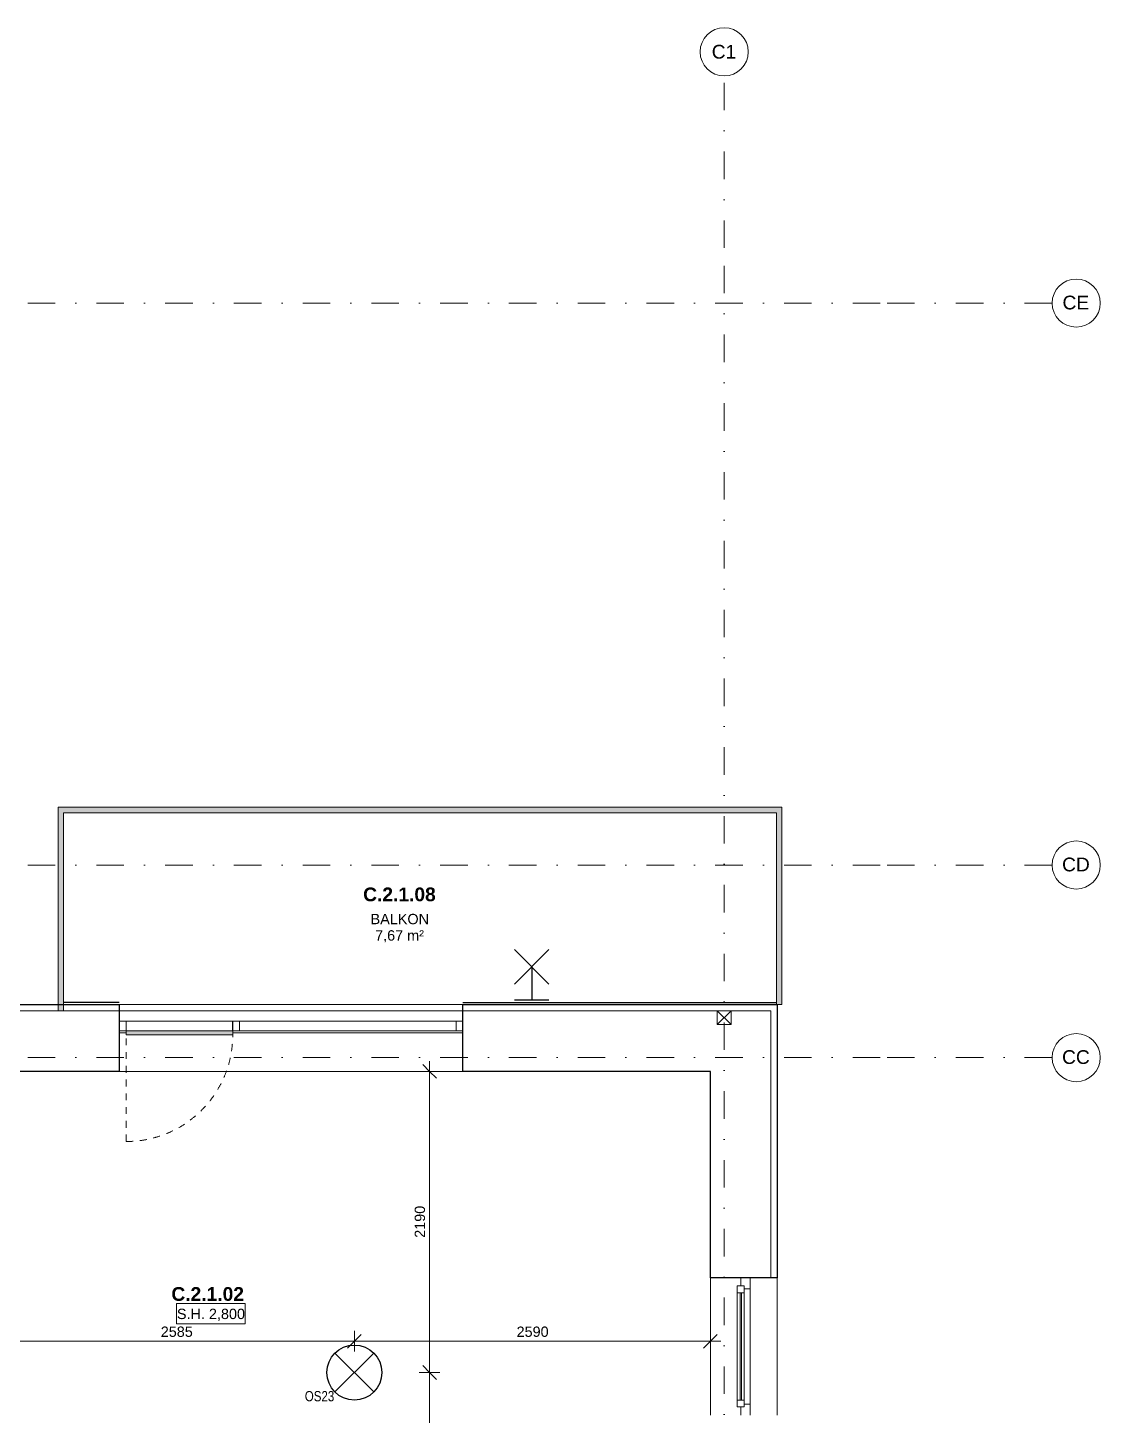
# Model space of a CAD drawing. Header units: millimetres. Extents: x -48130 to -1543, y -7799 to 13735.
# Drawn here: x -28401 to -20600, y 3648 to 13735 of the extents above; entities that cross this region are included whole.
import ezdxf

# ---------------------------------------------------------------- set-up
doc = ezdxf.new("R2010")
doc.units = ezdxf.units.MM
doc.linetypes.add('HA_Dash_2mm-S1mm', pattern=[100, 50, -50])
doc.linetypes.add('HA_DashDot_10mm-S3mm', pattern=[500, 200, -150, 0, -150])
for name, color, linetype, lineweight in [('-UNDERLAY_A-AREA-____-OTLN', 9, 'Continuous', 25), ('-UNDERLAY_A-FLOR-HRAL-OTLN', 9, 'Continuous', 9), ('-UNDERLAY_A-GLAZ-CWMG-OTLN', 9, 'Continuous', 5), ('A-____-____-DIMS', 9, 'Continuous', 5), ('A-____-____-DIMS-50', 9, 'Continuous', 5), ('A-AREA-____-IDEN', 9, 'Continuous', 9), ('A-DOOR-____-OTLN', 9, 'Continuous', 9), ('A-FLOR-____-OTLN', 9, 'Continuous', 9), ('A-GLAZ-____-MCUT', 9, 'Continuous', 5), ('A-GLAZ-____-OTLN', 9, 'Continuous', 5), ('A-GLAZ-CURT-MCUT', 9, 'Continuous', 5), ('A-GLAZ-CURT-OTLN', 9, 'Continuous', 5), ('A-GLAZ-CWMG-MCUT', 9, 'Continuous', 5), ('A-GLAZ-CWMG-OTLN', 9, 'Continuous', 5), ('A-WALL-____-MCUT', 9, 'Continuous', 25), ('A-WALL-____-OTLN', 9, 'Continuous', 9), ('E-LITE-EQPM-IDEN', 9, 'Continuous', 9), ('E-LITE-EQPM-OTLN', 9, 'Continuous', 9), ('G-____-____-DIMS', 9, 'Continuous', 5), ('M-HVAC-DUCT-OTLN', 9, 'Continuous', 9), ('S-GRID-____-IDEN', 9, 'Continuous', 9), ('S-GRID-____-OTLN', 9, 'Continuous', 5)]:
    doc.layers.add(name, color=color, linetype=linetype, lineweight=lineweight)
doc.styles.add('Arial', font='arial.ttf', dxfattribs={"height": 100})
doc.styles.add('Arial_1', font='arial.ttf', dxfattribs={"height": 75})
doc.styles.add('Arial_2', font='arial.ttf', dxfattribs={"width": 0.8, "height": 75})
doc.styles.add('Arial_B', font='arialbd.ttf', dxfattribs={"height": 100})
doc.dimstyles.new('Inner_Dimensions', dxfattribs={"dimscale": 304.8, "dimtxt": 76.519455, "dimasz": 0.328084, "dimexe": 0.246063, "dimexo": 0.0625, "dimgap": 0.032808, "dimtad": 1, "dimdec": 0, "dimzin": 0, "dimdsep": 46, "dimtxsty": 'Arial_1', "dimblk1": 'OBLIQUE', "dimblk2": 'OBLIQUE', "dimsah": 1, "dimcen": 0.09, "dimdle": 0.246063, "dimazin": 0, "dimtfac": 1, "dimtdec": 4, "dimtix": 1, "dimtmove": 0, "dimatfit": 3, "dimfxl": 0.246063, "dimfxlon": 1, "dimtvp": 1, "dimtolj": 1, "dimtzin": 0, "dimlwd": 9, "dimlwe": 9, "dimarcsym": 2})

# ---------------------------------------------------------------- blocks, each defined once
blk = doc.blocks.new('Top Rail Type - Top Rail_Internal_-1462590-DPS_2NP-C')
at = {"layer": '-UNDERLAY_A-FLOR-HRAL-OTLN'}
for points in [[(-22955, 8028), (-22915, 8068), (-28180, 8068), (-28140, 8028), (-23881, 8028)], [(-28180, 6588), (-28140, 6588), (-28140, 8028), (-28180, 8068), (-28180, 7522)], [(-22955, 6633), (-22915, 6633), (-22915, 8068), (-22955, 8028), (-22955, 7522)]]:
    blk.add_hatch(color=256, dxfattribs=at).paths.add_polyline_path(points)
for p, q in [((-28180, 8068), (-22915, 8068)), ((-28180, 6588), (-28180, 8068)), ((-22955, 8028), (-28140, 8028)), ((-28140, 8028), (-28140, 6588)), ((-22955, 6633), (-22955, 8028)), ((-22915, 8068), (-22915, 6633)), ((-28140, 6588), (-28180, 6588)), ((-22915, 6633), (-22955, 6633))]:
    blk.add_line(p, q, dxfattribs=at)
blk = doc.blocks.new('Obdélníková příčel - 50x70mm EXT-1501123-DPS_2NP-C')
at = {"layer": '-UNDERLAY_A-GLAZ-CWMG-OTLN'}
for p, q in [((-39525, 6443), (-39525, 6513)), ((-39525, 6513), (-37950, 6513)), ((-37950, 6513), (-37950, 6443)), ((-39525, 6443), (-37950, 6443))]:
    blk.add_line(p, q, dxfattribs=at)
blk = doc.blocks.new('Obdélníková příčel - 50x70mm EXT-1501125-DPS_2NP-C')
at = {"layer": '-UNDERLAY_A-GLAZ-CWMG-OTLN'}
for p, q in [((-40350, 6443), (-40350, 6513)), ((-40350, 6513), (-39575, 6513)), ((-39575, 6513), (-39575, 6443)), ((-40350, 6443), (-39575, 6443))]:
    blk.add_line(p, q, dxfattribs=at)
blk = doc.blocks.new('HA_WD_SinglePanel - 1000x1500-1662820-DPS_2NP-C')
at = {"layer": 'A-GLAZ-____-MCUT'}
for p, q in [((-500, 70), (-420, 70)), ((-440, 0), (-500, 0)), ((-440, -25), (-440, 25)), ((-440, 25), (-390, 25)), ((-420, 70), (-420, 25)), ((-390, 25), (-390, -25)), ((390, 5), (-390, 5)), ((390, -25), (390, 25)), ((390, 25), (440, 25)), ((420, 25), (420, 70)), ((420, 70), (500, 70)), ((440, 25), (440, -25)), ((500, 0), (440, 0)), ((-390, -25), (-440, -25)), ((390, -5), (-390, -5)), ((440, -25), (390, -25))]:
    blk.add_line(p, q, dxfattribs=at)
at = {"layer": 'A-GLAZ-____-OTLN'}
for p, q in [((-440, 25), (-440, -25)), ((-440, 25), (440, 25)), ((-420, 70), (420, 70)), ((390, 25), (-390, 25)), ((440, 25), (440, -25)), ((440, -25), (-440, -25)), ((390, -25), (-390, -25))]:
    blk.add_line(p, q, dxfattribs=at)
blk = doc.blocks.new('Systémový panel - Sklo-1501127-DPS_2NP-C')
at = {"layer": 'A-GLAZ-CURT-MCUT'}
for p, q in [((-787.5, -70), (-787.5, 0)), ((-787.5, 0), (787.5, 0)), ((787.5, 0), (787.5, -70)), ((787.5, -70), (-787.5, -70))]:
    blk.add_line(p, q, dxfattribs=at)
blk = doc.blocks.new('Obdélníková příčel - 50x70mm EXT-1501122-DPS_2NP-C')
at = {"layer": 'A-GLAZ-CWMG-OTLN'}
blk.add_line((-39575, 6513), (-40350, 6513), dxfattribs=at)
blk = doc.blocks.new('Obdélníková příčel - 50x70mm EXT-1501128-DPS_2NP-C')
at = {"layer": 'A-GLAZ-CWMG-MCUT'}
for p, q in [((0, 70), (-50, 70)), ((-50, 70), (-50, 0)), ((-50, 0), (0, 0)), ((0, 0), (0, 70))]:
    blk.add_line(p, q, dxfattribs=at)
blk = doc.blocks.new('Obdélníková příčel - 50x70mm EXT-1501129-DPS_2NP-C')
at = {"layer": 'A-GLAZ-CWMG-MCUT'}
for p, q in [((-50, 70), (0, 70)), ((-50, 0), (-50, 70)), ((0, 0), (-50, 0)), ((0, 70), (0, 0))]:
    blk.add_line(p, q, dxfattribs=at)
blk = doc.blocks.new('ABMV_CW_Single_Swing_Generic - Ex_Glass_SKLOPNE-1536050-DPS_2NP-C')
at = {"layer": 'A-DOOR-____-OTLN'}
blk.add_hatch(color=256, dxfattribs=at).paths.add_polyline_path([(-388, 30), (-388, 0), (387, 0), (387, 30), (76, 30)])
at = {"layer": 'A-DOOR-____-OTLN', "linetype": 'HA_Dash_2mm-S1mm', "lineweight": 5}
for p in [(387, 805), (-388, 30)]:
    blk.add_line(p, (387, 30), dxfattribs=at)
at = {"layer": 'A-DOOR-____-OTLN'}
for p, q in [((387, 30), (-388, 30)), ((-388, 15), (-388, 30)), ((-388, 0), (-388, 15)), ((387, 0), (-388, 0)), ((387, 15), (387, 30)), ((387, 0), (387, 15))]:
    blk.add_line(p, q, dxfattribs=at)
at = {"layer": 'A-DOOR-____-OTLN', "linetype": 'HA_Dash_2mm-S1mm', "lineweight": 5}
blk.add_arc((387, 30), 775, 90, 180, dxfattribs=at)
blk = doc.blocks.new('Obdélníková příčel - 50x70mm EXT-1501126-DPS_2NP-C')
at = {"layer": 'A-GLAZ-CWMG-MCUT'}
for p, q in [((25, 70), (-25, 70)), ((-25, 70), (-25, 0)), ((-25, 0), (25, 0)), ((25, 0), (25, 70))]:
    blk.add_line(p, q, dxfattribs=at)
blk = doc.blocks.new('HA_LF_GenericSymbol - OS23_pokoje-1614891-DPS_2NP-C')
at = {"layer": 'E-LITE-EQPM-OTLN', "color": 11, "lineweight": 25}
for p, q in [((141, 141), (-141, -141)), ((-141, 141), (141, -141))]:
    blk.add_line(p, q, dxfattribs=at)
blk.add_circle((0, 0), 200, dxfattribs=at)
blk = doc.blocks.new('HA_LF_GenericSymbol nastenne svitidlo - nastenne svitidlo-1816388-DPS_2NP-C')
at = {"layer": 'E-LITE-EQPM-OTLN', "color": 11, "lineweight": 25}
for p, q in [((-240, 125), (-240, -125)), ((125, 125), (-125, -125)), ((-125, 125), (125, -125)), ((0, 0), (-240, 0))]:
    blk.add_line(p, q, dxfattribs=at)
blk = doc.blocks.new('Grid - Radius 3_5mm-353793-DPS_2NP-C')
at = {"layer": 'S-GRID-____-IDEN'}
blk.add_circle((0, 0), 3.5, dxfattribs=at)
blk = doc.blocks.new('DIMBLOCK13-DPS_2NP-C')
at = {"layer": 'A-____-____-DIMS-50', "lineweight": 9, "transparency": 16777216}
for p, q in [((-28610, 4261), (-28610, 4111)), ((-28610, 4186), (-28610, 4261)), ((-26025, 4111), (-26025, 4261)), ((-28610, 4186), (-28660, 4136)), ((-28610, 4186), (-28560, 4236)), ((-28610, 4186), (-26025, 4186)), ((-26025, 4186), (-26075, 4136)), ((-26025, 4186), (-25975, 4236)), ((-26025, 4186), (-26025, 4111))]:
    blk.add_line(p, q, dxfattribs=at)
at = {"layer": 'A-____-____-DIMS-50', "color": 0, "lineweight": 9, "transparency": 16777216, "insert": (-27433, 4293), "char_height": 75, "width": 276.88, "attachment_point": 1, "line_spacing_factor": 0.941778, "style": 'Arial_1'}
blk.add_mtext('2585', dxfattribs=at)
blk = doc.blocks.new('_Oblique')
at = {"color": 0, "linetype": 'ByBlock', "lineweight": -2}
blk.add_line((-0.5, -0.5), (0.5, 0.5), dxfattribs=at)
blk = doc.blocks.new('DIMBLOCK14-DPS_2NP-C')
at = {"layer": 'A-____-____-DIMS-50', "lineweight": 9, "transparency": 16777216}
for p, q in [((-26025, 4111), (-26025, 4261)), ((-23435, 4261), (-23435, 4111)), ((-23435, 4186), (-23435, 4261)), ((-26025, 4186), (-26075, 4136)), ((-26025, 4186), (-25975, 4236)), ((-26025, 4186), (-23360, 4186)), ((-26025, 4186), (-26025, 4111)), ((-23435, 4186), (-23485, 4136)), ((-23435, 4186), (-23385, 4236))]:
    blk.add_line(p, q, dxfattribs=at)
at = {"layer": 'A-____-____-DIMS-50', "color": 0, "lineweight": 9, "transparency": 16777216, "insert": (-24845, 4293), "char_height": 75, "width": 276.88, "attachment_point": 1, "line_spacing_factor": 0.941778, "style": 'Arial_1'}
blk.add_mtext('2590', dxfattribs=at)
blk = doc.blocks.new('DIMBLOCK15-DPS_2NP-C')
at = {"layer": 'A-____-____-DIMS-50', "lineweight": 9, "transparency": 16777216}
for p, q in [((-25478, 6148), (-25528, 6198)), ((-25478, 6223), (-25478, 3959)), ((-25553, 6148), (-25403, 6148)), ((-25478, 6148), (-25553, 6148)), ((-25478, 6148), (-25428, 6098)), ((-25553, 3959), (-25403, 3959)), ((-25478, 3959), (-25553, 3959)), ((-25478, 3959), (-25528, 4009)), ((-25478, 3959), (-25428, 3909))]:
    blk.add_line(p, q, dxfattribs=at)
at = {"layer": 'A-____-____-DIMS-50', "color": 0, "lineweight": 9, "transparency": 16777216, "insert": (-25586, 4938), "char_height": 75, "width": 276.88, "attachment_point": 1, "rotation": 90, "line_spacing_factor": 0.941778, "style": 'Arial_1'}
blk.add_mtext('2190', dxfattribs=at)
blk = doc.blocks.new('DIMBLOCK16-DPS_2NP-C')
at = {"layer": 'A-____-____-DIMS-50', "lineweight": 9, "transparency": 16777216}
for p, q in [((-25553, 3959), (-25403, 3959)), ((-25478, 3959), (-25553, 3959)), ((-25478, 3959), (-25528, 4009)), ((-25478, 3959), (-25478, 1688)), ((-25478, 3959), (-25428, 3909)), ((-25403, 1763), (-25553, 1763)), ((-25478, 1763), (-25528, 1813)), ((-25478, 1763), (-25428, 1713)), ((-25478, 1763), (-25403, 1763))]:
    blk.add_line(p, q, dxfattribs=at)
at = {"layer": 'A-____-____-DIMS-50', "color": 0, "lineweight": 9, "transparency": 16777216, "insert": (-25586, 2746), "char_height": 75, "width": 276.88, "attachment_point": 1, "rotation": 90, "line_spacing_factor": 0.941778, "style": 'Arial_1'}
blk.add_mtext('2196', dxfattribs=at)
blk = doc.blocks.new('Spot Elevations - Generic-448778-DPS_2NP-C')
at = {"layer": 'G-____-____-DIMS', "lineweight": 9}
for p, q in [((-5, 0), (-5, 3)), ((-5, 3), (5, 3)), ((5, 3), (5, 0)), ((5, 0), (-5, 0))]:
    blk.add_line(p, q, dxfattribs=at)

msp = doc.modelspace()

# ---------------------------------------------------------------- linework, layer by layer
at = {"layer": '-UNDERLAY_A-AREA-____-OTLN'}
for p, q in [((-27734.9, 6648.2), (-28139.9, 6648.2)), ((-25234.9, 6648.2), (-22954.9, 6648.2))]:
    msp.add_line(p, q, dxfattribs=at)
at = {"layer": 'A-FLOR-____-OTLN'}
for p, q in [((-27734.9, 6428.2), (-27684.9, 6428.2)), ((-26909.9, 6428.2), (-25234.9, 6428.2)), ((-27734.9, 6148.2), (-25234.9, 6148.2))]:
    msp.add_line(p, q, dxfattribs=at)
at = {"layer": 'A-WALL-____-MCUT'}
for p, q in [((-29809.9, 6633.2), (-27734.9, 6633.2)), ((-27734.9, 6633.2), (-27734.9, 6148.2)), ((-25234.9, 6148.2), (-25234.9, 6633.2)), ((-25234.9, 6633.2), (-22949.9, 6633.2)), ((-22949.9, 6633.2), (-22949.9, 4648.2)), ((-27734.9, 6148.2), (-28609.9, 6148.2)), ((-23434.9, 6148.2), (-25234.9, 6148.2)), ((-23434.9, 4648.2), (-23434.9, 6148.2)), ((-22949.9, 4648.2), (-23434.9, 4648.2))]:
    msp.add_line(p, q, dxfattribs=at)
at = {"layer": 'A-WALL-____-OTLN'}
for p, q in [((-29809.9, 6588.2), (-22994.9, 6588.2)), ((-25234.9, 6633.2), (-27734.9, 6633.2)), ((-22994.9, 6588.2), (-22994.9, 4648.2)), ((-23434.9, 4648.2), (-23434.9, 3648.2)), ((-22949.9, 3648.2), (-22949.9, 4648.2))]:
    msp.add_line(p, q, dxfattribs=at)
at = {"layer": 'M-HVAC-DUCT-OTLN', "lineweight": 5}
for p, q in [((-23284.9, 6488.5), (-23384.9, 6588.5)), ((-23284.9, 6588.5), (-23384.9, 6488.5)), ((-23284.9, 6588.5), (-23384.9, 6588.5)), ((-23384.9, 6588.5), (-23384.9, 6488.5)), ((-23284.9, 6488.5), (-23284.9, 6588.5)), ((-23384.9, 6488.5), (-23284.9, 6488.5))]:
    msp.add_line(p, q, dxfattribs=at)
at = {"layer": 'S-GRID-____-OTLN', "linetype": 'HA_DashDot_10mm-S3mm', "lineweight": 9}
for p, q in [((-23334.9, 12134.7), (-23334.9, 13384.7)), ((-23334.9, -6198.9), (-23334.9, 12134.7)), ((-22199.7, 11733.2), (-46530.3, 11733.2)), ((-20949.7, 11733.2), (-22199.7, 11733.2)), ((-22199.7, 7648.2), (-46530.3, 7648.2)), ((-20949.7, 7648.2), (-22199.7, 7648.2)), ((-22199.7, 6248.2), (-46530.3, 6248.2)), ((-20949.7, 6248.2), (-22199.7, 6248.2))]:
    msp.add_line(p, q, dxfattribs=at)

# ---------------------------------------------------------------- block references
at = {"layer": '-UNDERLAY_A-FLOR-HRAL-OTLN'}
msp.add_blockref('Top Rail Type - Top Rail_Internal_-1462590-DPS_2NP-C', (0, 0), dxfattribs=at)
at = {"layer": '-UNDERLAY_A-GLAZ-CWMG-OTLN'}
for name in ['Obdélníková příčel - 50x70mm EXT-1501125-DPS_2NP-C', 'Obdélníková příčel - 50x70mm EXT-1501123-DPS_2NP-C']:
    msp.add_blockref(name, (12665, 0), dxfattribs=at)
at = {"layer": 'A-DOOR-____-OTLN', "rotation": 180}
msp.add_blockref('ABMV_CW_Single_Swing_Generic - Ex_Glass_SKLOPNE-1536050-DPS_2NP-C', (-27297.4, 6443.2), dxfattribs=at)
at = {"layer": 'A-GLAZ-____-OTLN', "rotation": 269.9999999999999}
msp.add_blockref('HA_WD_SinglePanel - 1000x1500-1662820-DPS_2NP-C', (-23214.9, 4148.2), dxfattribs=at)
at = {"layer": 'A-GLAZ-CURT-OTLN', "rotation": 180}
msp.add_blockref('Systémový panel - Sklo-1501127-DPS_2NP-C', (-26072.4, 6443.2), dxfattribs=at)
at = {"layer": 'A-GLAZ-CWMG-OTLN', "extrusion": (0, 0, -1)}
for name, p in [('Obdélníková příčel - 50x70mm EXT-1501128-DPS_2NP-C', (27734.9, 6443.2)), ('Obdélníková příčel - 50x70mm EXT-1501126-DPS_2NP-C', (26884.9, 6443.2))]:
    msp.add_blockref(name, p, dxfattribs=at)
at = {"layer": 'A-GLAZ-CWMG-OTLN'}
for name, p in [('Obdélníková příčel - 50x70mm EXT-1501122-DPS_2NP-C', (12665, 0)), ('Obdélníková příčel - 50x70mm EXT-1501129-DPS_2NP-C', (-25234.9, 6443.2))]:
    msp.add_blockref(name, p, dxfattribs=at)
at = {"layer": 'E-LITE-EQPM-OTLN', "color": 11, "lineweight": 25, "rotation": 89.9999999999999}
msp.add_blockref('HA_LF_GenericSymbol nastenne svitidlo - nastenne svitidlo-1816388-DPS_2NP-C', (-24734.9, 6908.2), dxfattribs=at)
at = {"layer": 'E-LITE-EQPM-OTLN', "color": 11, "lineweight": 25}
msp.add_blockref('HA_LF_GenericSymbol - OS23_pokoje-1614891-DPS_2NP-C', (-26024.9, 3958.7), dxfattribs=at)
at = {"layer": 'G-____-____-DIMS', "lineweight": 9, "xscale": 49.99999999999998, "yscale": 49.99999999999998, "zscale": 49.99999999999998}
msp.add_blockref('Spot Elevations - Generic-448778-DPS_2NP-C', (-27068.8, 4311.6), dxfattribs=at)
at = {"layer": 'S-GRID-____-IDEN', "xscale": 49.99999999999998, "yscale": 49.99999999999998, "zscale": 49.99999999999998}
msp.add_blockref('Grid - Radius 3_5mm-353793-DPS_2NP-C', (-23334.9, 13559.7), dxfattribs=at)
at = {"layer": 'S-GRID-____-IDEN', "xscale": 49.99999999999998, "yscale": 49.99999999999998, "zscale": 49.99999999999998, "rotation": 90}
for p in [(-20774.7, 11733.2), (-20774.7, 7648.2), (-20774.7, 6248.2)]:
    msp.add_blockref('Grid - Radius 3_5mm-353793-DPS_2NP-C', p, dxfattribs=at)

# ---------------------------------------------------------------- texts
at = {"layer": 'A-AREA-____-IDEN', "lineweight": 5, "attachment_point": 1}
for s, insert, char_height, width, style in [('C.2.1.08', (-25961, 7484.7), 100, 653.375, 'Arial_B'), ('BALKON', (-25906.9, 7292.9), 75, 517.088, 'Arial_1'), ('7,67 m²', (-25873.9, 7173.9), 75, 440.928, 'Arial_1'), ('C.2.1.02', (-27355.8, 4579.7), 100, 653.375, 'Arial_B')]:
    msp.add_mtext(s, dxfattribs=dict(at, insert=insert, char_height=char_height, width=width, style=style))
at = {"layer": 'E-LITE-EQPM-IDEN', "lineweight": 5, "insert": (-26385.3, 3824.4), "char_height": 75, "width": 262.953, "attachment_point": 1, "style": 'Arial_2'}
msp.add_mtext('OS23', dxfattribs=at)
at = {"layer": 'G-____-____-DIMS', "lineweight": 9, "insert": (-27315.5, 4422.5), "char_height": 75, "width": 592.246, "attachment_point": 1, "line_spacing_factor": 0.941778, "style": 'Arial_1'}
msp.add_mtext('S.H. 2,800', dxfattribs=at)
at = {"layer": 'S-GRID-____-IDEN', "lineweight": 5, "char_height": 100, "attachment_point": 1, "style": 'Arial'}
for s, insert, width in [('C1', (-23425.8, 13610.5), 220.464), ('CE', (-20874.4, 11787.1), 240.506), ('CD', (-20877.6, 7702.1), 248.523), ('CC', (-20877.6, 6302.1), 248.523)]:
    msp.add_mtext(s, dxfattribs=dict(at, insert=insert, width=width))

# ---------------------------------------------------------------- dimensions: what is measured, and where the dimension line sits
at = {"layer": 'A-____-____-DIMS', "lineweight": 9}
for base, p1, p2, override, picture, middle in [((-25478.2257777, 3958.705636), (-25553.2257777, 6148.205636), (-25553.2257777, 3958.705636), {"dimpost": '<>', "dimfxl": 2189.5}, 'DIMBLOCK15-DPS_2NP-C', (-25526.518752, 5053.455636)), ((-25478.2257777, 1763.205636), (-25553.2257777, 3958.705636), (-25403.2257777, 1763.205636), {"dimpost": '<>', "dimfxl": 2200.618152}, 'DIMBLOCK16-DPS_2NP-C', (-25526.518752, 2860.955636))]:
    dim = msp.add_linear_dim(base=base, p1=p1, p2=p2, angle=90, dimstyle='Inner_Dimensions', override=override, dxfattribs=at)
    dim.commit()
    dim.dimension.update_dxf_attribs({"geometry": picture, "text_midpoint": middle})
for base, p1, p2, override, picture, middle in [((-26024.9, 4185.5), (-28609.9, 4260.5), (-26024.9, 4110.5), {"dimpost": '<>', "dimfxl": 2589.348374}, 'DIMBLOCK13-DPS_2NP-C', (-27317.4, 4233.8)), ((-23434.9, 4185.5), (-26024.9, 4110.5), (-23434.9, 4260.5), {"dimpost": '<>', "dimfxl": 2594.339993}, 'DIMBLOCK14-DPS_2NP-C', (-24729.9, 4233.8))]:
    dim = msp.add_linear_dim(base=base, p1=p1, p2=p2, dimstyle='Inner_Dimensions', override=override, dxfattribs=at)
    dim.commit()
    dim.dimension.update_dxf_attribs({"geometry": picture, "text_midpoint": middle})

doc.saveas('drawing.dxf')
